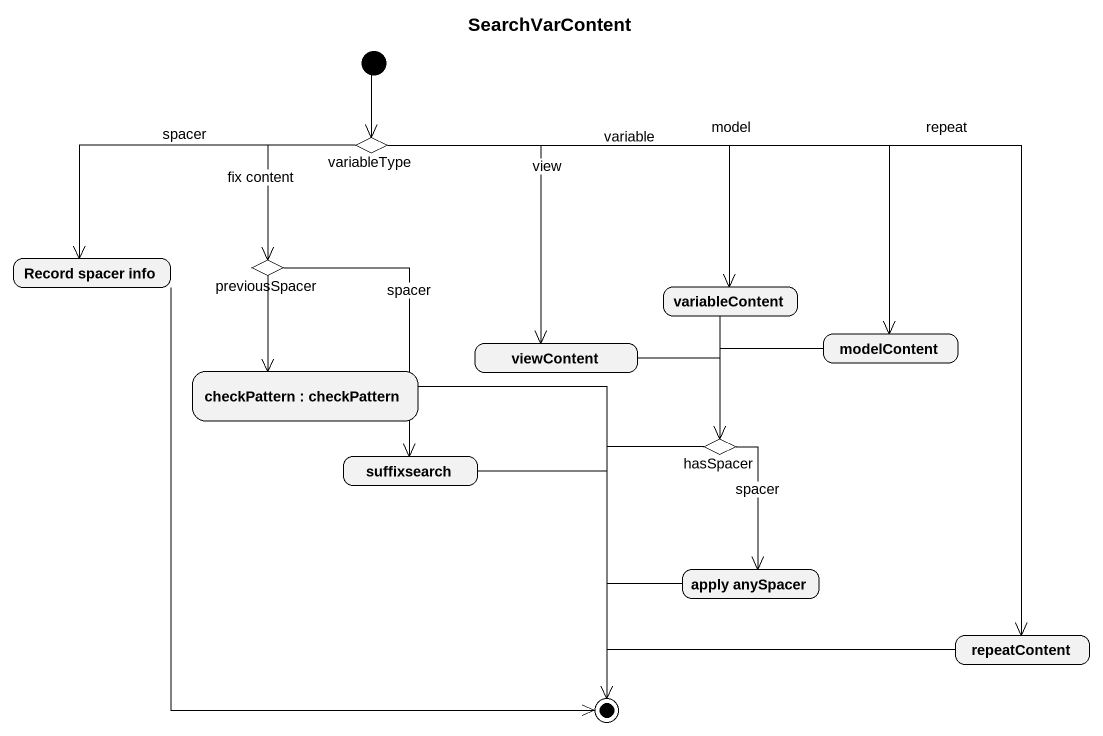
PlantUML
@startuml
title SearchVarContent
hide empty description
state variableType <<choice>>
state "Record spacer info" as Record_spacer_info
state previousSpacer <<choice>>
state variableContent
state viewContent
state modelContent
state "checkPattern : checkPattern" as checkPattern
state suffixsearch
state hasSpacer <<choice>>
state "apply anySpacer" as apply_anySpacer
state repeatContent
[*] --> variableType
variableType -left-> Record_spacer_info : spacer
variableType --> previousSpacer : fix content
variableType -right-> variableContent : variable
variableType --> viewContent : view
variableType -right-> modelContent : model
variableType --> repeatContent : repeat
previousSpacer --> checkPattern
previousSpacer --> suffixsearch : spacer
variableContent --> hasSpacer
viewContent -right-> hasSpacer
modelContent -left-> hasSpacer
modelContent -left-> hasSpacer
hasSpacer --> apply_anySpacer : spacer
Record_spacer_info --> [*]
checkPattern --> [*]
suffixsearch --> [*]
hasSpacer --> [*]
apply_anySpacer --> [*]
repeatContent -left-> [*]
@enduml
